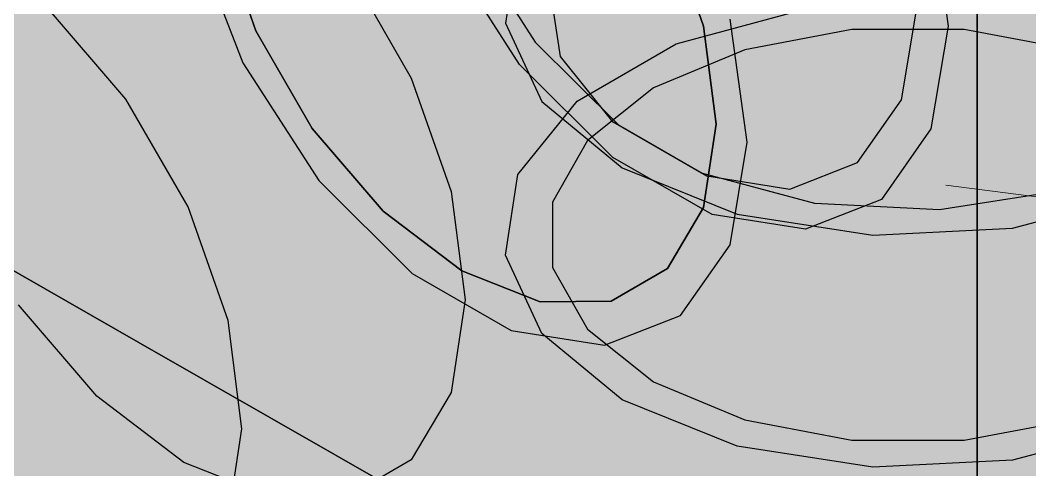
# Model space of a CAD drawing. Header units: metres. Extents: x 0 to 34.2, y 0 to 17.8.
# Drawn here: x 31.8743 to 32.0702, y 1.7422 to 1.8294 of the extents above; entities that cross this region are included whole.
import ezdxf

# ---------------------------------------------------------------- set-up
doc = ezdxf.new("R2010")
doc.units = ezdxf.units.M
doc.header["$LTSCALE"] = 0.25
doc.layers.add('ISO-ARISTAS', color=8, linetype='CONTINUOUS')
doc.layers.add('ISO-CONCRETO-SUP', color=254, linetype='CONTINUOUS', true_color=0xe8e8e8)
doc.layers.add('LLAMADAS', color=30, linetype='CONTINUOUS', lineweight=18)

msp = doc.modelspace()

# ---------------------------------------------------------------- linework, layer by layer
at = {"layer": 'ISO-ARISTAS', "color": 250}
for p, q in [((32.05999, 1.70421), (32.05999, 2.05692)), ((32.05999, 2.05692), (32.05999, 1.70421)), ((32.05102, 1.85207), (32.05436, 1.82825)), ((31.91302, 1.84724), (31.92003, 1.8273)), ((31.92003, 1.8273), (31.91302, 1.84724)), ((32.00691, 1.82826), (31.9999, 1.8482)), ((31.9999, 1.8482), (32.00691, 1.82826)), ((31.90788, 1.84593), (31.91751, 1.82113)), ((31.96112, 1.84544), (31.97426, 1.82514)), ((31.97122, 1.82082), (31.95648, 1.84363)), ((31.97086, 1.84446), (31.96848, 1.82881)), ((31.93813, 1.83908), (31.9502, 1.81817)), ((31.97914, 1.82232), (31.97702, 1.83626)), ((31.89482, 1.81408), (31.87961, 1.83181)), ((32.04532, 1.81397), (32.0483, 1.83175)), ((32.00161, 1.82482), (32.02628, 1.83146)), ((31.96848, 1.82881), (31.97553, 1.81362)), ((32.00933, 1.80925), (32.00691, 1.82826)), ((32.00691, 1.82826), (32.00933, 1.80925)), ((32.01539, 1.80575), (32.01205, 1.82957)), ((32.05436, 1.82825), (32.05102, 1.80829)), ((31.92003, 1.8273), (31.93095, 1.80839)), ((31.93095, 1.80839), (31.92003, 1.8273)), ((32.03565, 1.82756), (32.01488, 1.82366)), ((32.03565, 1.82756), (32.01488, 1.82366)), ((32.05749, 1.82756), (32.03565, 1.82756)), ((32.05749, 1.82756), (32.03565, 1.82756)), ((32.07826, 1.82366), (32.05749, 1.82756)), ((32.07826, 1.82366), (32.05749, 1.82756)), ((31.97426, 1.82514), (31.99037, 1.80906)), ((31.98236, 1.81371), (32.00161, 1.82482)), ((31.98938, 1.80963), (31.97914, 1.82232)), ((32.01488, 1.82366), (31.99721, 1.81625)), ((32.01488, 1.82366), (31.99721, 1.81625)), ((31.91751, 1.82113), (31.93225, 1.79832)), ((31.98931, 1.80278), (31.97122, 1.82082)), ((31.9502, 1.81817), (31.95795, 1.79613)), ((31.99721, 1.81625), (31.98437, 1.80605)), ((31.99721, 1.81625), (31.98437, 1.80605)), ((31.90689, 1.79317), (31.89482, 1.81408)), ((32.03675, 1.80178), (32.04532, 1.81397)), ((31.97086, 1.79946), (31.98236, 1.81371)), ((31.97553, 1.81362), (31.99114, 1.80075)), ((31.93095, 1.80839), (31.94471, 1.79235)), ((31.94471, 1.79235), (31.93095, 1.80839)), ((32.00653, 1.79973), (31.98938, 1.80963)), ((31.99037, 1.80906), (32.00751, 1.79917)), ((32.00691, 1.79303), (32.00933, 1.80925)), ((32.00933, 1.80925), (32.00691, 1.79303)), ((32.05102, 1.80829), (32.0414, 1.7946)), ((31.98437, 1.80605), (31.97762, 1.79406)), ((31.98437, 1.80605), (31.97762, 1.79406)), ((32.01205, 1.78579), (32.01539, 1.80575)), ((31.89718, 1.76696), (31.83396, 1.80309)), ((31.83396, 1.80309), (31.89718, 1.76696)), ((32.00856, 1.79167), (31.98931, 1.80278)), ((31.99114, 1.80075), (32.01344, 1.79174)), ((32.02362, 1.79664), (32.03675, 1.80178)), ((31.93225, 1.79832), (31.95034, 1.78028)), ((31.96848, 1.78381), (31.97086, 1.79946)), ((32.0285, 1.79382), (32.00653, 1.79973)), ((32.00751, 1.79917), (32.02362, 1.79664)), ((31.95795, 1.79613), (31.96062, 1.77512)), ((32.0414, 1.7946), (32.02665, 1.78882)), ((32.07607, 1.79622), (32.05265, 1.7926)), ((32.06686, 1.78904), (32.09153, 1.79568)), ((31.91464, 1.77113), (31.90689, 1.79317)), ((31.97762, 1.79406), (31.97762, 1.78144)), ((31.97762, 1.79406), (31.97762, 1.78144)), ((31.9999, 1.78119), (32.00691, 1.79303)), ((32.00691, 1.79303), (31.9999, 1.78119)), ((32.05265, 1.7926), (32.0285, 1.79382)), ((31.94471, 1.79235), (31.95997, 1.78075)), ((31.95997, 1.78075), (31.94471, 1.79235)), ((32.02665, 1.78882), (32.00856, 1.79167)), ((32.01344, 1.79174), (32.03974, 1.78767)), ((32.03974, 1.78767), (32.06686, 1.78904)), ((32.00242, 1.7721), (32.01205, 1.78579)), ((31.97553, 1.76862), (31.96848, 1.78381)), ((31.95997, 1.78075), (31.97522, 1.77473)), ((31.97522, 1.77473), (31.95997, 1.78075)), ((31.97762, 1.78144), (31.98437, 1.76945)), ((31.97762, 1.78144), (31.98437, 1.76945)), ((31.98898, 1.77488), (31.9999, 1.78119)), ((31.9999, 1.78119), (31.98898, 1.77488)), ((31.95034, 1.78028), (31.96959, 1.76917)), ((31.96062, 1.77512), (31.95795, 1.7572)), ((31.97522, 1.77473), (31.98898, 1.77488)), ((31.98898, 1.77488), (31.97522, 1.77473)), ((31.8892, 1.75644), (31.87399, 1.77417)), ((31.91731, 1.75012), (31.91464, 1.77113)), ((31.98768, 1.76632), (32.00242, 1.7721)), ((31.96959, 1.76917), (31.98768, 1.76632)), ((31.98437, 1.76945), (31.99721, 1.75925)), ((31.98437, 1.76945), (31.99721, 1.75925)), ((31.9604, 1.73082), (31.89718, 1.76696)), ((31.89718, 1.76696), (31.9604, 1.73082)), ((31.99114, 1.75575), (31.97553, 1.76862)), ((31.99721, 1.75925), (32.01488, 1.75184)), ((31.99721, 1.75925), (32.01488, 1.75184)), ((31.95795, 1.7572), (31.9502, 1.74411)), ((31.90606, 1.74362), (31.8892, 1.75644)), ((32.01344, 1.74674), (31.99114, 1.75575)), ((32.01488, 1.75184), (32.03565, 1.74794)), ((32.01488, 1.75184), (32.03565, 1.74794)), ((32.05749, 1.74794), (32.07826, 1.75184)), ((32.05749, 1.74794), (32.07826, 1.75184)), ((31.91464, 1.7322), (31.91731, 1.75012)), ((32.09153, 1.75068), (32.06686, 1.74404)), ((32.03565, 1.74794), (32.05749, 1.74794)), ((32.03565, 1.74794), (32.05749, 1.74794)), ((32.03974, 1.74267), (32.01344, 1.74674)), ((31.92292, 1.73697), (31.90606, 1.74362)), ((31.9502, 1.74411), (31.93813, 1.73714)), ((32.06686, 1.74404), (32.03974, 1.74267))]:
    msp.add_line(p, q, dxfattribs=at)
at = {"layer": 'ISO-CONCRETO-SUP', "true_color": 0x575d65}
for points in [[(32.2765, 1.82921), (32.05999, 1.70421), (32.2765, 2.18192), (32.05999, 2.05692)], [(32.2765, 1.4765), (32.05999, 1.3515), (32.2765, 1.82921), (32.05999, 1.70421)]]:
    msp.add_solid(points, dxfattribs=at)
at = {"layer": 'ISO-CONCRETO-SUP', "true_color": 0x616771}
msp.add_solid([(32.05999, 1.70421), (32.14659, 1.65421), (32.05999, 2.05692), (32.14659, 2.00692)], dxfattribs=at)
at = {"layer": 'ISO-CONCRETO-SUP', "true_color": 0xaaadb3}
for points in [[(32.05306, 1.85696), (32.11628, 1.82083), (32.05306, 1.92696), (32.11628, 1.89082)], [(31.89718, 1.83696), (31.9604, 1.80082), (31.89718, 1.90696), (31.9604, 1.87082)], [(32.02362, 1.83469), (32.08684, 1.79855), (32.02362, 1.90469), (32.08684, 1.86856)], [(31.83396, 1.80309), (31.89718, 1.76696), (31.83396, 1.8731), (31.89718, 1.83696)], [(31.9604, 1.80082), (32.02362, 1.76469), (31.9604, 1.87082), (32.02362, 1.83469)], [(31.89718, 1.76696), (31.9604, 1.73082), (31.89718, 1.83696), (31.9604, 1.80082)], [(32.02362, 1.76469), (32.08684, 1.72856), (32.02362, 1.83469), (32.08684, 1.79855)], [(31.9604, 1.73082), (32.02362, 1.69469), (31.9604, 1.80082), (32.02362, 1.76469)], [(32.02362, 1.69469), (32.08684, 1.65856), (32.02362, 1.76469), (32.08684, 1.72856)]]:
    msp.add_solid(points, dxfattribs=at)
at = {"layer": 'ISO-CONCRETO-SUP', "true_color": 0xbcc0c7}
for points in [[(31.98984, 1.8931), (32.05306, 1.85696), (31.93788, 1.8631), (32.0011, 1.82696)], [(31.8227, 1.86923), (31.88592, 1.8331), (31.77074, 1.83923), (31.83396, 1.80309)], [(31.93788, 1.8631), (32.0011, 1.82696), (31.88592, 1.8331), (31.94914, 1.79696)], [(32.05306, 1.85696), (32.11628, 1.82083), (32.0011, 1.82696), (32.06432, 1.79082)], [(31.88592, 1.8331), (31.94914, 1.79696), (31.83396, 1.80309), (31.89718, 1.76696)], [(32.0011, 1.82696), (32.06432, 1.79082), (31.94914, 1.79696), (32.01236, 1.76083)], [(32.11628, 1.82083), (32.1795, 1.78469), (32.06432, 1.79082), (32.12754, 1.75469)], [(31.94914, 1.79696), (32.01236, 1.76083), (31.89718, 1.76696), (31.9604, 1.73082)], [(32.06432, 1.79082), (32.12754, 1.75469), (32.01236, 1.76083), (32.07558, 1.72469)], [(32.01236, 1.76083), (32.07558, 1.72469), (31.9604, 1.73082), (32.02362, 1.69469)]]:
    msp.add_solid(points, dxfattribs=at)
at = {"layer": 'ISO-CONCRETO-SUP', "true_color": 0xa7c7e4}
for points in [[(31.91342, 1.82349), (31.89966, 1.83953), (31.98898, 1.86711), (31.97522, 1.88315)], [(31.83786, 1.77986), (31.8241, 1.7959), (31.91342, 1.82349), (31.89966, 1.83953)], [(31.85539, 1.76476), (31.86915, 1.74872), (31.93095, 1.80839), (31.94471, 1.79235)]]:
    msp.add_solid(points, dxfattribs=at)
at = {"layer": 'ISO-CONCRETO-SUP', "true_color": 0x7990a6}
for points in [[(31.83746, 1.83884), (31.83504, 1.82262), (31.91302, 1.88247), (31.9106, 1.86625)], [(31.93135, 1.74941), (31.93377, 1.76562), (32.00691, 1.79303), (32.00933, 1.80925)], [(31.85579, 1.70578), (31.85821, 1.722), (31.93135, 1.74941), (31.93377, 1.76562)]]:
    msp.add_solid(points, dxfattribs=at)
at = {"layer": 'ISO-CONCRETO-SUP', "true_color": 0x3355a2}
for points in [[(32.0797, 1.87376), (32.0534, 1.87783), (32.0797, 1.82876), (32.0534, 1.83283)], [(31.96422, 1.84688), (31.97521, 1.82558), (31.96721, 1.84756), (31.97612, 1.82579)], [(31.97521, 1.82558), (31.99017, 1.80898), (31.97612, 1.82579), (31.98999, 1.80893)], [(32.01344, 1.79174), (32.03974, 1.78767), (32.01344, 1.74674), (32.03974, 1.74267)]]:
    msp.add_solid(points, dxfattribs=at)
at = {"layer": 'ISO-CONCRETO-SUP', "true_color": 0x2f4f97}
for points in [[(32.02628, 1.87646), (32.00161, 1.86982), (32.02628, 1.83146), (32.00161, 1.82482)], [(32.06686, 1.78904), (32.09153, 1.79568), (32.06686, 1.74404), (32.09153, 1.75068)]]:
    msp.add_solid(points, dxfattribs=at)
at = {"layer": 'ISO-CONCRETO-SUP', "true_color": 0x2b488a}
for points in [[(32.00161, 1.86982), (31.98236, 1.85871), (32.00161, 1.82482), (31.98236, 1.81371)], [(31.98768, 1.76632), (32.00242, 1.7721), (32.02665, 1.78882), (32.0414, 1.7946)]]:
    msp.add_solid(points, dxfattribs=at)
at = {"layer": 'ISO-CONCRETO-SUP', "true_color": 0x3356a4}
msp.add_solid([(31.90788, 1.84593), (31.91751, 1.82113), (31.94685, 1.86843), (31.95648, 1.84363)], dxfattribs=at)
at = {"layer": 'ISO-CONCRETO-SUP', "true_color": 0xa3c2df}
for points in [[(31.92434, 1.80457), (31.91342, 1.82349), (31.9999, 1.8482), (31.98898, 1.86711)], [(31.84447, 1.78368), (31.85539, 1.76476), (31.92003, 1.8273), (31.93095, 1.80839)], [(31.84878, 1.76095), (31.83786, 1.77986), (31.92434, 1.80457), (31.91342, 1.82349)]]:
    msp.add_solid(points, dxfattribs=at)
at = {"layer": 'ISO-CONCRETO-SUP', "true_color": 0x8ba5be}
for points in [[(31.83504, 1.82262), (31.83746, 1.80362), (31.9106, 1.86625), (31.91302, 1.84724)], [(31.93377, 1.76562), (31.93135, 1.78463), (32.00933, 1.80925), (32.00691, 1.82826)], [(31.85821, 1.722), (31.85579, 1.74101), (31.93377, 1.76562), (31.93135, 1.78463)]]:
    msp.add_solid(points, dxfattribs=at)
at = {"layer": 'ISO-CONCRETO-SUP', "true_color": 0x9cbad6}
for points in [[(31.80884, 1.8075), (31.79359, 1.81352), (31.88441, 1.85112), (31.86915, 1.85714)], [(31.88441, 1.73713), (31.89966, 1.73111), (31.95997, 1.78075), (31.97522, 1.77473)]]:
    msp.add_solid(points, dxfattribs=at)
at = {"layer": 'ISO-CONCRETO-SUP', "true_color": 0x263f79}
for points in [[(31.98236, 1.85871), (31.97086, 1.84446), (31.98236, 1.81371), (31.97086, 1.79946)], [(31.97672, 1.83967), (31.97904, 1.82336), (31.97702, 1.83626), (31.97914, 1.82232)]]:
    msp.add_solid(points, dxfattribs=at)
at = {"layer": 'ISO-CONCRETO-SUP', "true_color": 0xdb8b2e}
for points in [[(31.92292, 1.85681), (31.93813, 1.83908), (31.87961, 1.83181), (31.89482, 1.81408)], [(31.8892, 1.75644), (31.87399, 1.77417), (31.8459, 1.73144), (31.83069, 1.74917)]]:
    msp.add_solid(points, dxfattribs=at)
at = {"layer": 'ISO-CONCRETO-SUP', "true_color": 0x2e4d94}
msp.add_solid([(32.01539, 1.80575), (32.01205, 1.82957), (32.05436, 1.82825), (32.05102, 1.85207)], dxfattribs=at)
at = {"layer": 'ISO-CONCRETO-SUP', "true_color": 0xa5c4e1}
for points in [[(31.8241, 1.7959), (31.80884, 1.8075), (31.89966, 1.83953), (31.88441, 1.85112)], [(31.86915, 1.74872), (31.88441, 1.73713), (31.94471, 1.79235), (31.95997, 1.78075)], [(31.79359, 1.7051), (31.80884, 1.6935), (31.86915, 1.74872), (31.88441, 1.73713)]]:
    msp.add_solid(points, dxfattribs=at)
at = {"layer": 'ISO-CONCRETO-SUP', "true_color": 0x99b7d2}
for points in [[(31.83746, 1.80362), (31.84447, 1.78368), (31.91302, 1.84724), (31.92003, 1.8273)], [(31.93135, 1.78463), (31.92434, 1.80457), (32.00691, 1.82826), (31.9999, 1.8482)], [(31.85579, 1.74101), (31.84878, 1.76095), (31.93135, 1.78463), (31.92434, 1.80457)]]:
    msp.add_solid(points, dxfattribs=at)
at = {"layer": 'ISO-CONCRETO-SUP', "true_color": 0x91adc7}
for points in [[(31.95997, 1.83775), (31.91302, 1.84724), (31.92003, 1.8273)], [(31.95997, 1.83775), (32.00691, 1.82826), (31.9999, 1.8482)], [(31.95997, 1.83775), (31.92003, 1.8273), (31.93095, 1.80839)], [(31.95997, 1.83775), (31.93095, 1.80839), (31.94471, 1.79235)], [(31.95997, 1.83775), (31.94471, 1.79235), (31.95997, 1.78075)], [(31.95997, 1.83775), (31.95997, 1.78075), (31.97522, 1.77473)], [(31.95997, 1.83775), (31.97522, 1.77473), (31.98898, 1.77488)], [(31.95997, 1.83775), (31.98898, 1.77488), (31.9999, 1.78119)], [(31.95997, 1.83775), (31.9999, 1.78119), (32.00691, 1.79303)], [(31.95997, 1.83775), (32.00691, 1.79303), (32.00933, 1.80925)], [(31.95997, 1.83775), (32.00933, 1.80925), (32.00691, 1.82826)]]:
    msp.add_solid(points, dxfattribs=at)
at = {"layer": 'ISO-CONCRETO-SUP', "true_color": 0x305099}
for points in [[(31.96721, 1.84756), (31.97612, 1.82579), (31.96996, 1.84745), (31.97697, 1.82575)], [(32.05235, 1.796), (32.07548, 1.80281), (32.05265, 1.7926), (32.07607, 1.79622)], [(32.00751, 1.79917), (32.02362, 1.79664), (32.00732, 1.79908), (32.02457, 1.79708)]]:
    msp.add_solid(points, dxfattribs=at)
at = {"layer": 'ISO-CONCRETO-SUP', "true_color": 0x2d4b8e}
for points in [[(31.96996, 1.84745), (31.97697, 1.82575), (31.97237, 1.84656), (31.97771, 1.82548)], [(31.98999, 1.80893), (32.00713, 1.79904), (31.98982, 1.80894), (32.00696, 1.79904)], [(32.0066, 1.79934), (32.02813, 1.79576), (32.00655, 1.79952), (32.02841, 1.79486)]]:
    msp.add_solid(points, dxfattribs=at)
at = {"layer": 'ISO-CONCRETO-SUP', "true_color": 0x365aab}
msp.add_solid([(31.96112, 1.84544), (31.97426, 1.82514), (31.96422, 1.84688), (31.97521, 1.82558)], dxfattribs=at)
at = {"layer": 'ISO-CONCRETO-SUP', "true_color": 0x294583}
for points in [[(31.97237, 1.84656), (31.97771, 1.82548), (31.97434, 1.84492), (31.97831, 1.82497)], [(32.05709, 1.81806), (32.06653, 1.83809), (32.06241, 1.81785), (32.07476, 1.83776)], [(32.00713, 1.79904), (32.02549, 1.79729), (32.00696, 1.79904), (32.02633, 1.79725)]]:
    msp.add_solid(points, dxfattribs=at)
at = {"layer": 'ISO-CONCRETO-SUP', "true_color": 0x375bae}
msp.add_solid([(31.91751, 1.82113), (31.93225, 1.79832), (31.95648, 1.84363), (31.97122, 1.82082)], dxfattribs=at)
at = {"layer": 'ISO-CONCRETO-SUP', "true_color": 0x22396e}
for points in [[(31.97086, 1.84446), (31.96848, 1.82881), (31.97086, 1.79946), (31.96848, 1.78381)], [(31.97581, 1.84259), (31.97877, 1.82426), (31.97672, 1.83967), (31.97904, 1.82336)], [(32.03675, 1.80178), (32.04532, 1.81397), (32.03985, 1.80322), (32.05132, 1.81675)], [(31.98967, 1.809), (32.00681, 1.7991), (31.98955, 1.8091), (32.00669, 1.7992)], [(32.00242, 1.7721), (32.01205, 1.78579), (32.0414, 1.7946), (32.05102, 1.80829)], [(32.02457, 1.79708), (32.03985, 1.80322), (32.02549, 1.79729), (32.04284, 1.80389)], [(32.02549, 1.79729), (32.04284, 1.80389), (32.02633, 1.79725), (32.04559, 1.80378)], [(32.00696, 1.79904), (32.02633, 1.79725), (32.00681, 1.7991), (32.02707, 1.79698)]]:
    msp.add_solid(points, dxfattribs=at)
at = {"layer": 'ISO-CONCRETO-SUP', "true_color": 0x253f78}
for points in [[(31.97434, 1.84492), (31.97831, 1.82497), (31.97581, 1.84259), (31.97877, 1.82426)], [(31.98955, 1.8091), (32.00669, 1.7992), (31.98946, 1.80924), (32.0066, 1.79934)]]:
    msp.add_solid(points, dxfattribs=at)
at = {"layer": 'ISO-CONCRETO-SUP', "true_color": 0xd6882d}
msp.add_solid([(31.93813, 1.83908), (31.9502, 1.81817), (31.89482, 1.81408), (31.90689, 1.79317)], dxfattribs=at)
at = {"layer": 'ISO-CONCRETO-SUP', "true_color": 0x284481}
for points in [[(32.05132, 1.81675), (32.05759, 1.83606), (32.05709, 1.81806), (32.06653, 1.83809)], [(31.98982, 1.80894), (32.00696, 1.79904), (31.98967, 1.809), (32.00681, 1.7991)], [(32.00669, 1.7992), (32.02768, 1.79647), (32.0066, 1.79934), (32.02813, 1.79576)]]:
    msp.add_solid(points, dxfattribs=at)
at = {"layer": 'ISO-CONCRETO-SUP', "true_color": 0x2a4686}
for points in [[(32.06241, 1.81785), (32.07476, 1.83776), (32.06707, 1.81613), (32.08198, 1.83509)], [(31.96848, 1.82881), (31.97553, 1.81362), (31.96848, 1.78381), (31.97553, 1.76862)], [(31.98946, 1.80924), (32.0066, 1.79934), (31.9894, 1.80942), (32.00655, 1.79952)]]:
    msp.add_solid(points, dxfattribs=at)
at = {"layer": 'ISO-CONCRETO-SUP', "true_color": 0x28437f}
msp.add_solid([(32.04532, 1.81397), (32.0483, 1.83175), (32.05132, 1.81675), (32.05759, 1.83606)], dxfattribs=at)
at = {"layer": 'ISO-CONCRETO-SUP', "true_color": 0x2b4888}
msp.add_solid([(32.06707, 1.81613), (32.08198, 1.83509), (32.07089, 1.81295), (32.0879, 1.83017)], dxfattribs=at)
at = {"layer": 'ISO-CONCRETO-SUP', "true_color": 0x28427f}
msp.add_solid([(32.01205, 1.78579), (32.01539, 1.80575), (32.05102, 1.80829), (32.05436, 1.82825)], dxfattribs=at)
at = {"layer": 'ISO-CONCRETO-SUP', "true_color": 0x2f4f96}
msp.add_solid([(31.97612, 1.82579), (31.98999, 1.80893), (31.97697, 1.82575), (31.98982, 1.80894)], dxfattribs=at)
at = {"layer": 'ISO-CONCRETO-SUP', "true_color": 0x2b4889}
msp.add_solid([(31.97697, 1.82575), (31.98982, 1.80894), (31.97771, 1.82548), (31.98967, 1.809)], dxfattribs=at)
at = {"layer": 'ISO-CONCRETO-SUP', "true_color": 0x92aec8}
for points in [[(32.03565, 1.82756), (32.01488, 1.82366), (32.03565, 1.72876), (32.01488, 1.72486)], [(32.05749, 1.74794), (32.07826, 1.75184), (32.05749, 1.64914), (32.07826, 1.65304)]]:
    msp.add_solid(points, dxfattribs=at)
at = {"layer": 'ISO-CONCRETO-SUP', "true_color": 0xa1c0dd}
for points in [[(32.04657, 1.78775), (32.03565, 1.82756), (32.01488, 1.82366)], [(32.04657, 1.78775), (32.05749, 1.82756), (32.03565, 1.82756)], [(32.04657, 1.78775), (32.07826, 1.82366), (32.05749, 1.82756)], [(32.04657, 1.78775), (32.01488, 1.82366), (31.99721, 1.81625)], [(32.04657, 1.78775), (32.09593, 1.81625), (32.07826, 1.82366)], [(32.04657, 1.78775), (31.99721, 1.81625), (31.98437, 1.80605)], [(32.04657, 1.78775), (32.10877, 1.80605), (32.09593, 1.81625)], [(32.04657, 1.78775), (31.98437, 1.80605), (31.97762, 1.79406)], [(32.04657, 1.78775), (32.11552, 1.79406), (32.10877, 1.80605)], [(32.04657, 1.78775), (31.97762, 1.79406), (31.97762, 1.78144)], [(32.04657, 1.78775), (32.11552, 1.78144), (32.11552, 1.79406)], [(32.04657, 1.78775), (31.97762, 1.78144), (31.98437, 1.76945)], [(32.04657, 1.78775), (31.98437, 1.76945), (31.99721, 1.75925)], [(32.04657, 1.78775), (31.99721, 1.75925), (32.01488, 1.75184)], [(32.04657, 1.78775), (32.01488, 1.75184), (32.03565, 1.74794)], [(32.04657, 1.78775), (32.03565, 1.74794), (32.05749, 1.74794)], [(32.04657, 1.78775), (32.10877, 1.76945), (32.11552, 1.78144)], [(32.04657, 1.78775), (32.09593, 1.75925), (32.10877, 1.76945)], [(32.04657, 1.78775), (32.07826, 1.75184), (32.09593, 1.75925)], [(32.04657, 1.78775), (32.05749, 1.74794), (32.07826, 1.75184)]]:
    msp.add_solid(points, dxfattribs=at)
at = {"layer": 'ISO-CONCRETO-SUP', "true_color": 0x98b5d0}
for points in [[(32.05749, 1.82756), (32.03565, 1.82756), (32.05749, 1.72876), (32.03565, 1.72876)], [(32.03565, 1.74794), (32.05749, 1.74794), (32.03565, 1.64914), (32.05749, 1.64914)]]:
    msp.add_solid(points, dxfattribs=at)
at = {"layer": 'ISO-CONCRETO-SUP', "true_color": 0x99b6d1}
for points in [[(32.07826, 1.82366), (32.05749, 1.82756), (32.07826, 1.72486), (32.05749, 1.72876)], [(32.01488, 1.75184), (32.03565, 1.74794), (32.01488, 1.65304), (32.03565, 1.64914)]]:
    msp.add_solid(points, dxfattribs=at)
at = {"layer": 'ISO-CONCRETO-SUP', "true_color": 0x365aac}
msp.add_solid([(31.97426, 1.82514), (31.99037, 1.80906), (31.97521, 1.82558), (31.99017, 1.80898)], dxfattribs=at)
at = {"layer": 'ISO-CONCRETO-SUP', "true_color": 0x27417b}
for points in [[(31.97771, 1.82548), (31.98967, 1.809), (31.97831, 1.82497), (31.98955, 1.8091)], [(31.97877, 1.82426), (31.98946, 1.80924), (31.97904, 1.82336), (31.9894, 1.80942)]]:
    msp.add_solid(points, dxfattribs=at)
at = {"layer": 'ISO-CONCRETO-SUP', "true_color": 0x223a6e}
msp.add_solid([(31.97831, 1.82497), (31.98955, 1.8091), (31.97877, 1.82426), (31.98946, 1.80924)], dxfattribs=at)
at = {"layer": 'ISO-CONCRETO-SUP', "true_color": 0x2a4788}
msp.add_solid([(31.97904, 1.82336), (31.9894, 1.80942), (31.97914, 1.82232), (31.98938, 1.80963)], dxfattribs=at)
at = {"layer": 'ISO-CONCRETO-SUP', "true_color": 0x88a2bb}
msp.add_solid([(32.01488, 1.82366), (31.99721, 1.81625), (32.01488, 1.72486), (31.99721, 1.71745)], dxfattribs=at)
at = {"layer": 'ISO-CONCRETO-SUP', "true_color": 0x375cb0}
msp.add_solid([(31.93225, 1.79832), (31.95034, 1.78028), (31.97122, 1.82082), (31.98931, 1.80278)], dxfattribs=at)
at = {"layer": 'ISO-CONCRETO-SUP', "true_color": 0xc9802a}
msp.add_solid([(31.9502, 1.81817), (31.95795, 1.79613), (31.90689, 1.79317), (31.91464, 1.77113)], dxfattribs=at)
at = {"layer": 'ISO-CONCRETO-SUP', "true_color": 0x233a6f}
msp.add_solid([(32.03985, 1.80322), (32.05132, 1.81675), (32.04284, 1.80389), (32.05709, 1.81806)], dxfattribs=at)
at = {"layer": 'ISO-CONCRETO-SUP', "true_color": 0x253e75}
msp.add_solid([(32.04284, 1.80389), (32.05709, 1.81806), (32.04559, 1.80378), (32.06241, 1.81785)], dxfattribs=at)
at = {"layer": 'ISO-CONCRETO-SUP', "true_color": 0x27417c}
for points in [[(32.04559, 1.80378), (32.06241, 1.81785), (32.048, 1.80289), (32.06707, 1.81613)], [(32.02707, 1.79698), (32.048, 1.80289), (32.02768, 1.79647), (32.04997, 1.80125)]]:
    msp.add_solid(points, dxfattribs=at)
at = {"layer": 'ISO-CONCRETO-SUP', "true_color": 0x7c93a9}
msp.add_solid([(31.99721, 1.81625), (31.98437, 1.80605), (31.99721, 1.71745), (31.98437, 1.70725)], dxfattribs=at)
at = {"layer": 'ISO-CONCRETO-SUP', "true_color": 0x294584}
msp.add_solid([(32.048, 1.80289), (32.06707, 1.81613), (32.04997, 1.80125), (32.07089, 1.81295)], dxfattribs=at)
at = {"layer": 'ISO-CONCRETO-SUP', "true_color": 0x2e4e94}
msp.add_solid([(31.97553, 1.81362), (31.99114, 1.80075), (31.97553, 1.76862), (31.99114, 1.75575)], dxfattribs=at)
at = {"layer": 'ISO-CONCRETO-SUP', "true_color": 0x2c498b}
msp.add_solid([(32.04997, 1.80125), (32.07089, 1.81295), (32.05144, 1.79893), (32.07373, 1.80846)], dxfattribs=at)
at = {"layer": 'ISO-CONCRETO-SUP', "true_color": 0x2e4d93}
msp.add_solid([(31.9894, 1.80942), (32.00655, 1.79952), (31.98938, 1.80963), (32.00653, 1.79973)], dxfattribs=at)
at = {"layer": 'ISO-CONCRETO-SUP', "true_color": 0x31519b}
msp.add_solid([(31.99017, 1.80898), (32.00732, 1.79908), (31.98999, 1.80893), (32.00713, 1.79904)], dxfattribs=at)
at = {"layer": 'ISO-CONCRETO-SUP', "true_color": 0x3457a6}
msp.add_solid([(31.99037, 1.80906), (32.00751, 1.79917), (31.99017, 1.80898), (32.00732, 1.79908)], dxfattribs=at)
at = {"layer": 'ISO-CONCRETO-SUP', "true_color": 0x2e4d92}
for points in [[(32.05144, 1.79893), (32.07373, 1.80846), (32.05235, 1.796), (32.07548, 1.80281)], [(32.02813, 1.79576), (32.05144, 1.79893), (32.02841, 1.79486), (32.05235, 1.796)]]:
    msp.add_solid(points, dxfattribs=at)
at = {"layer": 'ISO-CONCRETO-SUP', "true_color": 0x6d8195}
msp.add_solid([(31.98437, 1.80605), (31.97762, 1.79406), (31.98437, 1.70725), (31.97762, 1.69526)], dxfattribs=at)
at = {"layer": 'ISO-CONCRETO-SUP', "true_color": 0x3559aa}
msp.add_solid([(31.95034, 1.78028), (31.96959, 1.76917), (31.98931, 1.80278), (32.00856, 1.79167)], dxfattribs=at)
at = {"layer": 'ISO-CONCRETO-SUP', "true_color": 0x2a4787}
for points in [[(32.02362, 1.79664), (32.03675, 1.80178), (32.02457, 1.79708), (32.03985, 1.80322)], [(32.02768, 1.79647), (32.04997, 1.80125), (32.02813, 1.79576), (32.05144, 1.79893)]]:
    msp.add_solid(points, dxfattribs=at)
at = {"layer": 'ISO-CONCRETO-SUP', "true_color": 0x233b71}
msp.add_solid([(32.02633, 1.79725), (32.04559, 1.80378), (32.02707, 1.79698), (32.048, 1.80289)], dxfattribs=at)
at = {"layer": 'ISO-CONCRETO-SUP', "true_color": 0x31539e}
msp.add_solid([(31.99114, 1.80075), (32.01344, 1.79174), (31.99114, 1.75575), (32.01344, 1.74674)], dxfattribs=at)
at = {"layer": 'ISO-CONCRETO-SUP', "true_color": 0x30519b}
msp.add_solid([(32.00655, 1.79952), (32.02841, 1.79486), (32.00653, 1.79973), (32.0285, 1.79382)], dxfattribs=at)
at = {"layer": 'ISO-CONCRETO-SUP', "true_color": 0x243c73}
msp.add_solid([(32.00681, 1.7991), (32.02707, 1.79698), (32.00669, 1.7992), (32.02768, 1.79647)], dxfattribs=at)
at = {"layer": 'ISO-CONCRETO-SUP', "true_color": 0x2d4b8f}
msp.add_solid([(32.00732, 1.79908), (32.02457, 1.79708), (32.00713, 1.79904), (32.02549, 1.79729)], dxfattribs=at)
at = {"layer": 'ISO-CONCRETO-SUP', "true_color": 0xb67426}
msp.add_solid([(31.95795, 1.79613), (31.96062, 1.77512), (31.91464, 1.77113), (31.91731, 1.75012)], dxfattribs=at)
at = {"layer": 'ISO-CONCRETO-SUP', "true_color": 0x31529d}
for points in [[(32.02841, 1.79486), (32.05235, 1.796), (32.0285, 1.79382), (32.05265, 1.7926)], [(31.96959, 1.76917), (31.98768, 1.76632), (32.00856, 1.79167), (32.02665, 1.78882)]]:
    msp.add_solid(points, dxfattribs=at)
at = {"layer": 'ISO-CONCRETO-SUP', "true_color": 0x687c8e}
for points in [[(31.92434, 1.73756), (31.93135, 1.74941), (31.9999, 1.78119), (32.00691, 1.79303)], [(31.97762, 1.79406), (31.97762, 1.78144), (31.97762, 1.69526), (31.97762, 1.68264)], [(31.84878, 1.69394), (31.85579, 1.70578), (31.92434, 1.73756), (31.93135, 1.74941)]]:
    msp.add_solid(points, dxfattribs=at)
at = {"layer": 'ISO-CONCRETO-SUP', "true_color": 0x32549f}
msp.add_solid([(32.03974, 1.78767), (32.06686, 1.78904), (32.03974, 1.74267), (32.06686, 1.74404)], dxfattribs=at)
at = {"layer": 'ISO-CONCRETO-SUP', "true_color": 0x7e96ac}
msp.add_solid([(31.91342, 1.73126), (31.92434, 1.73756), (31.98898, 1.77488), (31.9999, 1.78119)], dxfattribs=at)
at = {"layer": 'ISO-CONCRETO-SUP', "true_color": 0x8199b0}
msp.add_solid([(31.97762, 1.78144), (31.98437, 1.76945), (31.97762, 1.68264), (31.98437, 1.67065)], dxfattribs=at)
at = {"layer": 'ISO-CONCRETO-SUP', "true_color": 0x8faac4}
msp.add_solid([(31.89966, 1.73111), (31.91342, 1.73126), (31.97522, 1.77473), (31.98898, 1.77488)], dxfattribs=at)
at = {"layer": 'ISO-CONCRETO-SUP', "true_color": 0x9f6521}
msp.add_solid([(31.96062, 1.77512), (31.95795, 1.7572), (31.91731, 1.75012), (31.91464, 1.7322)], dxfattribs=at)
at = {"layer": 'ISO-CONCRETO-SUP', "true_color": 0x8da7c1}
msp.add_solid([(31.98437, 1.76945), (31.99721, 1.75925), (31.98437, 1.67065), (31.99721, 1.66045)], dxfattribs=at)
at = {"layer": 'ISO-CONCRETO-SUP', "true_color": 0x95b1cc}
msp.add_solid([(31.99721, 1.75925), (32.01488, 1.75184), (31.99721, 1.66045), (32.01488, 1.65304)], dxfattribs=at)
at = {"layer": 'ISO-CONCRETO-SUP', "true_color": 0x88571c}
msp.add_solid([(31.95795, 1.7572), (31.9502, 1.74411), (31.91464, 1.7322), (31.90689, 1.71911)], dxfattribs=at)
at = {"layer": 'ISO-CONCRETO-SUP', "true_color": 0xd8892d}
msp.add_solid([(31.90606, 1.74362), (31.8892, 1.75644), (31.86275, 1.71862), (31.8459, 1.73144)], dxfattribs=at)
at = {"layer": 'ISO-CONCRETO-SUP', "true_color": 0xcd822b}
msp.add_solid([(31.92292, 1.73697), (31.90606, 1.74362), (31.87961, 1.71197), (31.86275, 1.71862)], dxfattribs=at)
at = {"layer": 'ISO-CONCRETO-SUP', "true_color": 0xa56923}
msp.add_solid([(31.9502, 1.74411), (31.93813, 1.73714), (31.90689, 1.71911), (31.89482, 1.71214)], dxfattribs=at)
at = {"layer": 'LLAMADAS'}
msp.add_line((33.25, 1.64425), (32.05393, 1.79737), dxfattribs=at)
msp.add_solid([(32.05393, 1.79737), (32.06435, 1.79215), (32.06533, 1.79979)], dxfattribs=at)

doc.saveas('drawing.dxf')
